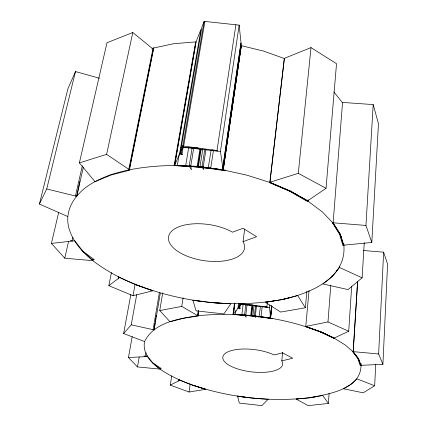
<?xml version="1.0" encoding="UTF-8"?>
<svg xmlns="http://www.w3.org/2000/svg" width="427" height="427" viewBox="0 0 427 427"><rect width="100%" height="100%" fill="white"/><g stroke="black" fill="none" stroke-linecap="round" stroke-linejoin="round"><path stroke-width="0.64" d="M343.751 244.335C347.525 278.158 309.746 293.579 282.738 299.375C237.124 308.07 189.305 303.261 145.548 288.161M312.884 329.062C276.253 316.22 236.659 311.966 198.059 315.697C178.913 318.804 154.147 322.102 144.545 341.568C142.346 352.846 150.501 362.336 159.111 368.405L161.241 368.506L152.242 362.614M355.51 354.933L353.193 351.853L357.623 281.377L353.188 351.64L358.52 358.632L360.927 365.32L382.907 364.322L387.583 264.164L383.643 252.181L363.452 250.5M382.907 364.322L378.637 353.988L383.643 252.181M374.666 385.778L357.009 378.866L351.191 384.215L343.351 388.751L363.19 392.813L374.666 385.778L375.733 364.557M371.81 242.467L365.955 225.451L333.097 222.787L340.34 234.204L343.778 245.167L371.81 242.467L378.466 123.75L373.198 104.583L342.555 102.421L333.113 223.14L336.273 228.183M310.466 397.59C328.95 394.078 362.358 388.949 360.991 363.751M360.927 365.32L361.007 363.996M362.123 277.833L339.529 267.478L332.505 276.365L322.956 283.971L348.021 289.586L362.123 277.833L364.247 242.685M365.955 225.451L373.198 104.583M348.715 331.245L327.973 321.947L305.775 326.399L321.205 331.966L334.202 338.067L348.715 331.245L351.677 286.17M339.513 267.521L339.625 266.149M343.778 245.167L343.836 243.737M336.327 271.54L336.423 270.211M328.379 403.424L322.711 395.509L309.863 397.745L296.231 399.069L308.209 405.65L328.379 403.424L329.11 393.47M327.973 321.947L330.792 285.401M332.142 276.653L332.243 275.33M326.031 188.312L298.297 173.325L269.853 182.276L290.381 191.034L307.702 200.797L326.031 188.312L336.524 63.708L311 47.589L284.35 58.35L269.853 182.441L279.333 186.487M305.374 307.771L297.726 295.58L282.007 299.637L265.3 302.284L280.688 312.062L305.374 307.771L306.864 291.219M305.769 326.495L309.031 290.547M333.113 223.14L322.3 211.883L307.92 201.101L308.043 199.777M281.777 360.895L292.741 358.221L282.519 352.835L274.033 354.933A30.152 11.235 6.8 0 0 225.669 353.097A30.152 11.235 6.8 0 0 249.795 371.661A30.152 11.235 6.8 0 0 281.777 360.895L282.637 352.302M298.297 173.325L311 47.589M271.898 306.186L270.606 318.104L269.917 317.982L270.424 313.343M270.376 317.074L271.572 305.652M270.43 318.083L271.737 305.935M270.521 318.163L271.807 306.239M270.606 318.104L269.528 307.627L269.816 304.985M267.361 302.69L266.854 307.312L267.067 307.045L240.614 303.496M269.917 317.982L261.046 316.818L262.247 306.228M260.422 306.655L259.013 316.914L245.819 315.361M269.944 182.302L284.35 58.35M255.565 305.999L254.407 315.927L255.485 317.496L255.266 315.713M255.309 316.044L256.467 306.122M234.802 303.127L233.361 314.336L251.658 315.59L252.832 305.668M252.869 315.718L254.038 305.796M250.713 315.494L251.893 305.572M251.199 315.532L252.378 305.609M245.792 315.158L247.078 304.584M237.882 397.046L238.042 395.722M241.858 314.918L243.166 304.35M245.84 304.51L244.548 315.083L246.091 317.272L245.765 314.987M240.316 304.424L239.819 308.374L238.853 307.002L239.269 303.704M238.506 303.634L237.924 308.246L240.497 308.417M239.632 305.78L239.387 307.755L238.287 307.76M233.009 314.411L234.45 303.202M233.436 314.336L234.871 303.127M243.048 241.661L256.584 236.723L243.016 228.296L232.534 232.197A38.403 18.212 8.5 0 0 171.531 231.322A38.403 18.212 8.5 0 0 204.143 260.673A38.403 18.212 8.5 0 0 243.048 241.661L244.655 229.128M235.453 314.475L235.955 310.52M118.386 278.954L118.455 278.468M183.156 147.326L181.929 154.526L180.45 152.177L201.96 26.869L204.149 21.35L239.168 25.134L241.308 45.55L223.294 169.823L222.387 169.642L222.771 167.01M222.798 167.662L240.908 43.143M222.851 168.041L240.945 43.559M223.294 169.823L223.054 169.402L241.095 45.081M223.059 169.791L241.308 45.55M269.853 182.441L247.238 175.262L223.188 169.925L241.207 45.662L263.459 51.048L284.345 58.531M144.545 341.568L123.616 333.535L131.222 324.83L154.094 329.879L155.06 323.287M155.252 321.969L155.444 320.65M155.636 319.332L155.828 318.008M156.02 316.69L156.213 315.372M162.724 292.869L159.751 310.568L170.031 321.782L183.172 318.328L198.422 315.959L197.536 315.606L198.309 310.349M197.856 315.734L198.534 311.134M198.059 315.697L198.736 311.107M171.729 375.888L170.288 385.106L189.038 392.018L190.191 384.124M223.054 169.402L220.444 151.505L239.168 25.134M235.896 24.771L216.911 151.105L217.156 150.619L182.153 145.879M182.815 154.569L179.452 154.409L200.957 29.394L196.057 41.745L174.579 165.34L196.623 166.311L210.741 168.115L213.441 150.373M178.87 380.809L179.068 379.496M179.078 380.708L179.276 379.395M211.151 150.064L208.125 168.393L190.832 166.423M204.709 149.856L202.019 166.925L203.647 169.604L203.097 166.503M203.199 167.09L205.985 149.359M197.536 315.606L181.758 306.389L183.092 297.87M200.001 166.653L202.814 148.927M197.178 166.381L200.017 148.66M197.808 166.418L200.541 149.354M198.411 166.498L201.133 149.429M190.762 166.076L193.666 148.377M192.177 147.662L189.145 166.012L191.483 169.732L190.704 165.777M185.644 165.873L188.713 147.528M154.094 329.879L160.301 293.258M182.388 146.92L181.267 153.469L179.842 153.539M132.199 336.631L128.431 357.5L146.856 356.588L147.08 355.275M182.633 147.278L204.149 21.35M183.461 147.31L204.917 21.366M153.069 329.751L159.404 292.479M177.301 165.462L179.217 154.339M146.082 352.718L145.404 356.662L144.646 355.995L144.016 356.171M81.92 250.569L94.287 259.669L91.645 259.605C81.605 251.37 72.873 241.25 69.025 228.626C65.715 216.959 68.96 205.424 76.732 196.319C85.219 185.387 98.039 179.586 110.625 174.744C131.137 168.121 152.663 165.745 174.141 165.489L195.641 41.926L173.896 43.677L151.964 48.374M174.675 165.334L196.057 41.745M146.856 356.588L147.577 356.454L152.839 362.902L160.28 369.125L137.473 366.921L139.197 357.079M131.222 324.83L136.709 294.689M111.436 272.602L108.842 285.674L133.016 295.73L135.172 283.992M123.616 333.535L130.875 294.374M118.45 278.521L118.829 276.557M118.679 278.345L118.936 277.038M128.778 169.535L152.898 48.95L132.792 32.505L106.98 42.732L79.379 162.895L95.029 181.678L110.993 175.038L129.989 170.101L106.617 154.36L79.379 162.895M129.216 169.738L153.298 49.169L152.898 48.95M129.472 169.668L153.805 47.739M67.519 216.414L39.417 204.053L46.724 188.953L76.732 196.319L79.838 181.315M106.617 154.36L132.792 32.505M72.996 237.332L72.126 241.223L71.037 240.171L70.295 240.497M76.732 196.319L83.34 167.176M58.707 212.326L51.405 243.395L74.768 240.785L82.721 251.012L93.241 260.705L64.771 258.207L68.571 241.356M75.414 196.153L82.336 165.719M46.724 188.953L75.488 71.555L99.55 78.248M39.417 204.053L67.888 88.837L75.488 71.555M178.774 381.081L178.881 380.777M174.579 165.34L182.66 147.219L220.444 151.505M233.361 314.336L240.908 304.264L269.528 307.627M308.054 200.855L307.536 201.501L290.109 191.472L269.848 182.633L290.499 191.269L298.377 195.726L290.285 191.163L280.235 186.871M334.474 338.115L334.047 338.478L320.981 332.217L305.759 326.607L321.285 332.105L334.32 338.243M108.842 285.674L119.656 277.475L135.487 284.579L152.914 290.782L133.016 295.73M170.288 385.106L179.959 380.179L192.145 385.005L205.766 389.312L189.038 392.018M152.722 290.686L136.362 284.921M290.568 297.432L282.439 299.53M205.622 389.248L192.828 385.239M344.002 245.306L342.876 245.562L339.636 234.402L332.697 223.006L340.175 234.386L341.728 239.398L340.234 234.508L336.668 228.813M159.751 310.568L181.758 306.389M316.871 396.528L310.605 397.644C273.584 401.962 235.629 398.386 200.007 387.492M273.926 300.918L265.461 302.257M361.103 365.411L360.212 365.539L357.965 358.733L352.867 351.763L358.386 358.733L360.783 365.459M91.645 259.605L92.771 260.635C108.394 272.533 126.098 281.564 144.684 287.857M159.111 368.405L159.906 369.072C171.948 377.238 185.43 383.072 199.324 387.278M296.365 399.053L296.776 399.042M180.973 147.214L198.667 148.196M196.82 147.95L197.669 147.993M174.141 165.489L198.534 166.626L223.188 169.925M222.115 303.261L212.192 302.663M239.611 304.221L253.088 305.214M251.69 305.033L252.341 305.075M251.658 315.59L261.046 316.818M261.132 398.759L253.099 398.167M353.188 351.64L378.637 353.988M202.638 301.483L193.084 300.261M245.402 397.206L237.711 396.219M212.139 149.962L217.156 150.619M210.741 168.115L222.387 169.642M263.272 306.549L267.067 307.045M272.127 318.441L253.633 315.863L234.823 314.582L253.595 316.044L272.309 318.739L272.026 318.27M225.307 170.32L201.005 166.861L176.506 165.681L200.984 167.181L225.584 170.832L225.152 170.031M313.562 329.308L321.131 332.041L327.189 334.885M320.522 331.827L327.263 334.923M327.851 335.195L334.362 338.253L345.128 344.931L353.193 351.853M289.485 190.837L307.867 201.085M299.258 196.223L307.92 201.101M128.431 357.5L137.473 366.921M51.405 243.395L64.771 258.207M333.887 91.928L342.566 102.827M355.803 355.317L358.429 358.813L359.475 361.792L358.13 358.392M358.36 358.696L359.475 361.792M359.625 362.203L360.826 365.619M339.823 233.825L343.591 245.397M340.138 234.322L341.728 239.398M341.942 240.081L343.655 245.664M230.767 303.778L223.892 313.941L196.062 310.851L192.903 300.24L211.664 302.631L230.767 303.778M268.135 399.277L261.858 405.65L239.323 403.067L237.567 396.197L252.672 398.135L268.135 399.277"/></g></svg>
